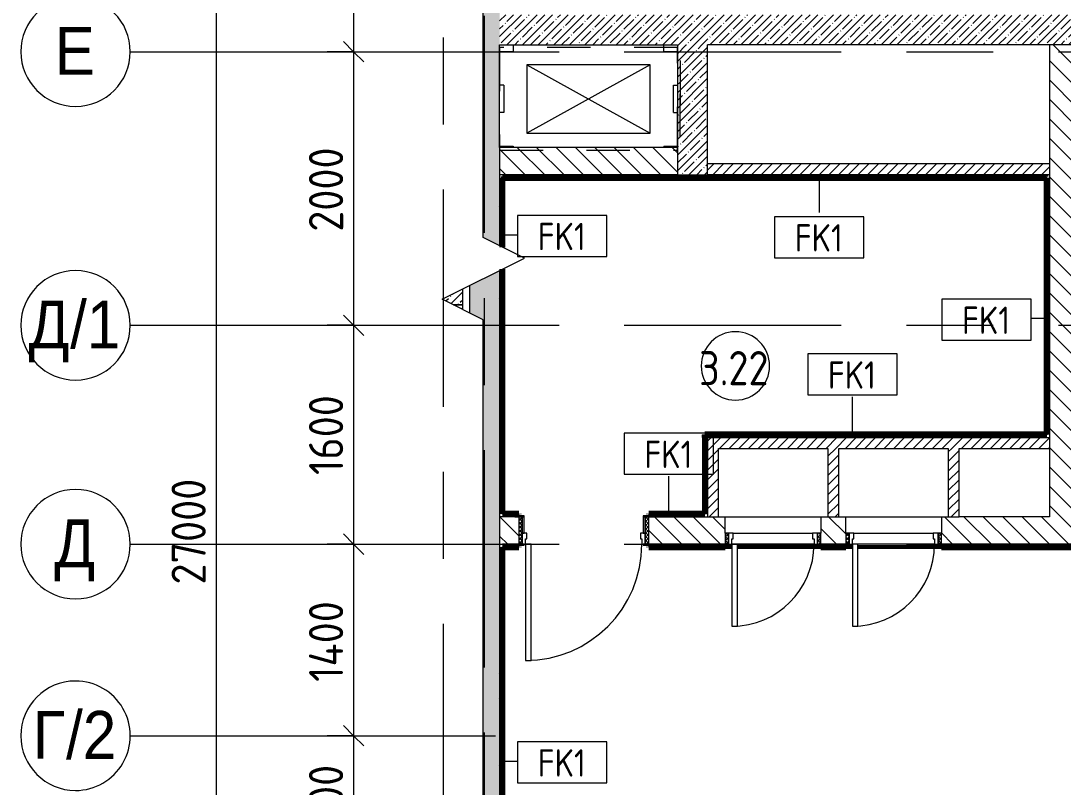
# Model space of a CAD drawing. Header units: millimetres. Extents: x 81469 to 279813, y -8553 to 29000.
# Drawn here: x 81469 to 89090, y 11624 to 17226 of the extents above; entities that cross this region are included whole.
import ezdxf

# ---------------------------------------------------------------- set-up
doc = ezdxf.new("R2010")
doc.units = ezdxf.units.MM
for name, pattern in [('Осевая', [3175, 635, -476.25, 1587.5, -476.25]), ('Снесенные', [714.375, 476.25, -238.125]), ('Штрих', [635, 317.5, -317.5]), ('Штрих короткий', [300, 150, -150])]:
    doc.linetypes.add(name, pattern=pattern)
for name, color, linetype, lineweight in [('A-ANNO-DIMS', 7, 'Continuous', 9), ('A-ANNO-DIMS-100', 7, 'Continuous', 9), ('A-AREA-IDEN', 7, 'Continuous', 9), ('A-DETL-GENF', 7, 'Continuous', 9), ('A-DOOR', 7, 'Continuous', 9), ('A-DOOR-1', 7, 'Continuous', 13), ('A-DOOR-2', 7, 'Штрих короткий', 9), ('A-DOOR-FRAM', 7, 'Continuous', 13), ('A-DOOR-FRAM-1', 7, 'Continuous', 9), ('A-GENM', 7, 'Штрих', 9), ('A-WALL', 7, 'Continuous', 9), ('A-WALL-IDEN', 7, 'Continuous', 9), ('I-WALL', 7, 'Continuous', 9), ('M-EQPM', 7, 'Continuous', 9), ('M-EQPM-1', 7, 'Штрих', 9), ('M-EQPM-2', 7, 'Снесенные', 9), ('S-COLS', 7, 'Continuous', 9), ('Оси', 7, 'Continuous', 9), ('Оси-1', 7, 'Continuous', 20), ('Оси-2', 7, 'Осевая', 9)]:
    doc.layers.add(name, color=color, linetype=linetype, lineweight=lineweight)
for name, color, linetype, lineweight, true_color in [('A-WALL-2', 7, 'Continuous', 9, 0xff80c0), ('I-WALL-4', 7, 'Continuous', 9, 0xc0c0c0), ('I-WALL-8', 7, 'Continuous', 80, 0xff80c0), ('I-WALL-9', 7, 'Continuous', 53, 0xff80c0)]:
    doc.layers.add(name, color=color, linetype=linetype, lineweight=lineweight, true_color=true_color)
doc.styles.add('Arial', font='arial.ttf', dxfattribs={"width": 0.9, "height": 350})
doc.styles.add('GOST Common', font='GOST_Common.ttf', dxfattribs={"width": 0.9, "height": 250})
doc.styles.add('GOST Common_1', font='GOST_Common.ttf', dxfattribs={"width": 0.9, "height": 200})
doc.styles.add('ISOCPEUR', font='isocpeur.ttf', dxfattribs={"width": 0.9, "height": 250})
doc.dimstyles.new('ISO-2_5_0_9К_БОЛЬШОЙ', dxfattribs={"dimscale": 304.8, "dimtxt": 248.995294, "dimasz": 0.492126, "dimexe": 0.393701, "dimexo": 0.984252, "dimgap": 0, "dimtad": 1, "dimdec": 0, "dimrnd": 10, "dimzin": 0, "dimdsep": 46, "dimtxsty": 'ISOCPEUR', "dimblk1": 'OBLIQUE', "dimblk2": 'OBLIQUE', "dimsah": 1, "dimcen": 0.09, "dimdle": 0.393701, "dimazin": 0, "dimtfac": 1, "dimtdec": 4, "dimtix": 1, "dimtmove": 0, "dimatfit": 3, "dimfxl": 1, "dimtvp": 1, "dimtolj": 1, "dimtzin": 0, "dimarcsym": 2})
pattern_1 = [(45, (0, 0), (-57.024626, 57.024626), []), (45, (57.025, 0), (-57.024626, 57.024626), [100.806, -20.161, 3.353, -16.808])]
pattern_2 = [(135, (0, 0), (-70.71068, -70.71068), [])]
pattern_3 = [(45, (0, 0), (-35.35534, 35.35534), [])]
pattern_4 = [(0, (0, 0), (121.92, 30.48), [10.058, -81.382, 10.058, -81.382, -487.68]), (0, (0, 0), (121.92, 30.48), [-182.88, 10.058, -172.822, 10.058, -81.382, -213.36]), (0, (0, 0), (121.92, 30.48), [-457.2, 10.058, -50.902, 10.058, -142.342]), (120, (45.72, 15.24), (-87.356454, 90.345817), [10.058, -81.382, 10.058, -81.382, -487.68]), (120, (45.72, 15.24), (-87.356454, 90.345817), [-182.88, 10.058, -172.822, 10.058, -81.382, -213.36]), (120, (45.72, 15.24), (-87.356454, 90.345817), [-457.2, 10.058, -50.902, 10.058, -142.342]), (240, (60.96, 76.2), (-34.563546, -120.825817), [10.058, -81.382, 10.058, -81.382, -487.68]), (240, (60.96, 76.2), (-34.563546, -120.825817), [-182.88, 10.058, -172.822, 10.058, -81.382, -213.36]), (240, (60.96, 76.2), (-34.563546, -120.825817), [-457.2, 10.058, -50.902, 10.058, -142.342])]

# ---------------------------------------------------------------- blocks, each defined once
blk = doc.blocks.new('110_Дверь_СКБ_1Ст_Внутренняя1 - Д-8 950x2100h_охрана-31784688-План отделки стен 3 этажа в осях 23-33')
at = {"layer": 'A-DOOR'}
h = blk.add_hatch(dxfattribs=at)
h.set_pattern_fill('FP_6', color=256, style=0, pattern_type=2)
h.set_pattern_definition([(135, (1826.41, 164.685), (-14.14214, -14.14214), []), (225, (1826.41, 164.685), (14.14214, -14.14214), [])])
h.paths.add_polyline_path([(487.5, 100), (462.5, 100), (462.5, -100), (487.5, -100), (487.5, 95.2)])
at = {"layer": 'A-DOOR-FRAM-1'}
h = blk.add_hatch(dxfattribs=at)
h.set_pattern_fill('FP_7', color=256, style=0, pattern_type=2)
h.set_pattern_definition([(45, (-296.384, 164.685), (-14.1421, 14.1421), []), (135, (-296.384, 164.685), (-14.1421, -14.1421), [])])
h.paths.add_polyline_path([(-437.5, 100), (-462.5, 100), (-462.5, -100), (-437.5, -100), (-437.5, 95.2)])
at = {"layer": 'A-DOOR'}
blk.add_arc((437.5, 100), 850, 90, 180, dxfattribs=at)
at = {"layer": 'A-DOOR-1'}
for p, q in [((437.5, 950), (397.5, 950)), ((397.5, 950), (397.5, 100)), ((437.5, 100), (437.5, 950)), ((397.5, 100), (437.5, 100))]:
    blk.add_line(p, q, dxfattribs=at)
at = {"layer": 'A-DOOR-FRAM'}
for p, q in [((-422.5, 108), (-492.5, 108)), ((-492.5, 108), (-492.5, 100)), ((-492.5, 100), (-422.5, 100)), ((-437.5, 100), (-462.5, 100)), ((-462.5, 100), (-462.5, -100)), ((-412.5, 100), (-437.5, 100)), ((-437.5, 100), (-437.5, 20)), ((-437.5, -100), (-437.5, 100)), ((-422.5, 100), (-437.5, 100)), ((-437.5, 100), (-437.5, 99)), ((-437.5, 99), (-422.5, 99)), ((-422.5, 100), (-422.5, 108)), ((-422.5, 99), (-422.5, 100)), ((-412.5, 60), (-412.5, 100)), ((437.5, 100), (437.5, 60)), ((462.5, 100), (437.5, 100)), ((517.5, 108), (447.5, 108)), ((447.5, 108), (447.5, 100)), ((462.5, 100), (447.5, 100)), ((447.5, 100), (447.5, 99)), ((447.5, 100), (517.5, 100)), ((447.5, 99), (462.5, 99)), ((462.5, 20), (462.5, 100)), ((487.5, 100), (462.5, 100)), ((462.5, 100), (462.5, -100)), ((462.5, 99), (462.5, 100)), ((487.5, -100), (487.5, 100)), ((517.5, 100), (517.5, 108)), ((-437.5, 20), (-402.5, 20)), ((-422.5, 20), (-437.5, 20)), ((-437.5, 20), (-437.5, -100)), ((-422.5, -100), (-422.5, 20)), ((-402.5, 60), (-412.5, 60)), ((-402.5, 20), (-402.5, 60)), ((437.5, 60), (427.5, 60)), ((427.5, 60), (427.5, 20)), ((427.5, 20), (462.5, 20)), ((462.5, 20), (447.5, 20)), ((447.5, 20), (447.5, -100)), ((462.5, -100), (462.5, 20)), ((-422.5, -100), (-492.5, -100)), ((-492.5, -100), (-492.5, -108)), ((-492.5, -108), (-422.5, -108)), ((-462.5, -100), (-437.5, -100)), ((-437.5, -100), (-422.5, -100)), ((-422.5, -108), (-422.5, -100)), ((447.5, -100), (462.5, -100)), ((517.5, -100), (447.5, -100)), ((447.5, -100), (447.5, -108)), ((447.5, -108), (517.5, -108)), ((462.5, -100), (487.5, -100)), ((517.5, -108), (517.5, -100))]:
    blk.add_line(p, q, dxfattribs=at)
blk = doc.blocks.new('DOR_Проход в стене_Прямоугольный - 1050x1150 EI30-23344994-План отделки стен 3 этажа в осях 23-33')
at = {"layer": 'A-DOOR-2'}
for p, q in [((525, 100), (-525, 100)), ((525, -100), (-525, -100))]:
    blk.add_line(p, q, dxfattribs=at)
blk = doc.blocks.new('160_Подъемник - 160_Подъемник-23521422-План отделки стен 3 этажа в осях 23-33')
at = {"layer": 'A-GENM'}
for p, q in [((-20, -95), (-20, -655)), ((-20, -655), (-20, -95))]:
    blk.add_line(p, q, dxfattribs=at)
at = {"layer": 'M-EQPM'}
for p, q in [((1100, -625), (200, -125)), ((200, -625), (1100, -125)), ((1100, -125), (200, -125)), ((200, -125), (200, -625)), ((1100, -125), (200, -125)), ((200, -125), (200, -625)), ((1100, -625), (1100, -125)), ((1100, -625), (1100, -125)), ((200, -625), (1100, -625)), ((200, -625), (1100, -625))]:
    blk.add_line(p, q, dxfattribs=at)
at = {"layer": 'M-EQPM-1'}
for p, q in [((1300, 0), (0, 0)), ((0, 0), (0, -750)), ((1300, -750), (1300, 0)), ((0, -750), (1300, -750))]:
    blk.add_line(p, q, dxfattribs=at)
blk = doc.blocks.new('110_Дверь_СКБ_1Ст - д-18 700x2100h_Технический шкаф ЭОМ и СС-23257539-План отделки стен 3 этажа в осях 23-33')
at = {"layer": 'A-DOOR'}
h = blk.add_hatch(dxfattribs=at)
h.set_pattern_fill('FP_20', color=256, style=0, pattern_type=2)
h.set_pattern_definition([(135, (1951.41, 164.685), (-14.14214, -14.14214), []), (225, (1951.41, 164.685), (14.14214, -14.14214), [])])
h.paths.add_polyline_path([(362.5, 100), (337.5, 100), (337.5, 20), (362.5, 20), (362.5, 95.2)])
at = {"layer": 'A-DOOR-FRAM-1'}
h = blk.add_hatch(dxfattribs=at)
h.set_pattern_fill('FP_21', color=256, style=0, pattern_type=2)
h.set_pattern_definition([(45, (-171.384, 164.685), (-14.1421, 14.1421), []), (135, (-171.384, 164.685), (-14.1421, -14.1421), [])])
h.paths.add_polyline_path([(-312.5, 100), (-337.5, 100), (-337.5, 20), (-312.5, 20), (-312.5, 95.2)])
at = {"layer": 'A-DOOR'}
blk.add_arc((312.5, 100), 600, 90, 180, dxfattribs=at)
at = {"layer": 'A-DOOR-1'}
for p, q in [((312.5, 700), (272.5, 700)), ((272.5, 700), (272.5, 100)), ((312.5, 100), (312.5, 700)), ((272.5, 100), (312.5, 100))]:
    blk.add_line(p, q, dxfattribs=at)
at = {"layer": 'A-DOOR-FRAM'}
for p, q in [((-312.5, 100), (-337.5, 100)), ((-337.5, 100), (-337.5, 20)), ((-287.5, 100), (-312.5, 100)), ((-312.5, 100), (-312.5, 20)), ((-312.5, 20), (-312.5, 100)), ((-287.5, 60), (-287.5, 100)), ((312.5, 100), (312.5, 60)), ((337.5, 100), (312.5, 100)), ((337.5, 20), (337.5, 100)), ((362.5, 100), (337.5, 100)), ((337.5, 100), (337.5, 20)), ((362.5, 20), (362.5, 100)), ((-337.5, 20), (-312.5, 20)), ((-312.5, 20), (-277.5, 20)), ((-277.5, 60), (-287.5, 60)), ((-277.5, 20), (-277.5, 60)), ((312.5, 60), (302.5, 60)), ((302.5, 60), (302.5, 20)), ((302.5, 20), (337.5, 20)), ((337.5, 20), (362.5, 20))]:
    blk.add_line(p, q, dxfattribs=at)
at = {"layer": 'A-DOOR-FRAM-1'}
for p, q in [((-287.5, 100), (272.5, 100)), ((302.5, 20), (-277.5, 20))]:
    blk.add_line(p, q, dxfattribs=at)
blk = doc.blocks.new('Закладная деталь приямка - 200_100-20924312-План отделки стен 3 этажа в осях 23-33')
at = {"layer": 'M-EQPM-2'}
for p, q in [((85000, 16755), (84970, 16755)), ((85000, 16755), (85000, 16555)), ((85000, 16555), (84970, 16555))]:
    blk.add_line(p, q, dxfattribs=at)
blk = doc.blocks.new('Закладная деталь приямка - 150_100-20924311-План отделки стен 3 этажа в осях 23-33')
at = {"layer": 'M-EQPM-2'}
for p, q in [((86170, 17000), (86170, 17050)), ((86270, 17000), (86170, 17000))]:
    blk.add_line(p, q, dxfattribs=at)
blk = doc.blocks.new('Закладная деталь приямка - 150_100-V11-План отделки стен 3 этажа в осях 23-33')
at = {"layer": 'M-EQPM-2'}
for p, q in [((85070, 17000), (84970, 17000)), ((85070, 17050), (85070, 17000))]:
    blk.add_line(p, q, dxfattribs=at)
blk = doc.blocks.new('Закладная деталь приямка - 150_100-V12-План отделки стен 3 этажа в осях 23-33')
at = {"layer": 'M-EQPM-2'}
for p, q in [((84970, 16310), (85070, 16310)), ((85070, 16310), (85070, 16300))]:
    blk.add_line(p, q, dxfattribs=at)
blk = doc.blocks.new('Закладная деталь приямка - 150_100-V13-План отделки стен 3 этажа в осях 23-33')
at = {"layer": 'M-EQPM-2'}
for q in [(86270, 16310), (86170, 16300)]:
    blk.add_line((86170, 16310), q, dxfattribs=at)
blk = doc.blocks.new('DET_L_Линия разрыва - М100-30654842-План отделки стен 3 этажа в осях 23-33')
at = {"layer": 'A-DETL-GENF'}
for p, q in [((11889.9, 300), (11739.9, 0)), ((12189.9, -300), (11889.9, 300)), ((11739.9, 0), (0, 0)), ((12339.9, 0), (12189.9, -300)), ((24079.7, 0), (12339.9, 0))]:
    blk.add_line(p, q, dxfattribs=at)
blk = doc.blocks.new('Ось сетки - D8-29747960-План отделки стен 3 этажа в осях 23-33')
at = {"layer": 'Оси-1'}
for start, end in [(360, 180), (180, 360)]:
    blk.add_arc((0, 0), 4, start, end, dxfattribs=at)
blk = doc.blocks.new('Марка_Помещения - Номер-25198446-План отделки стен 3 этажа в осях 23-33')
at = {"layer": 'A-AREA-IDEN'}
for start, end in [(360, 180), (180, 360)]:
    blk.add_arc((0, 0), 2.5, start, end, dxfattribs=at)
blk = doc.blocks.new('М_стена_0001 - Типоразмер_без рамки-25382661-План отделки стен 3 этажа в осях 23-33')
at = {"layer": 'A-WALL-IDEN'}
for p, q in [((3.258, 1.523), (-3.273, 1.523)), ((-3.273, 1.523), (-3.273, -1.477)), ((3.258, -1.477), (3.258, 1.523)), ((-3.273, -1.477), (3.258, -1.477))]:
    blk.add_line(p, q, dxfattribs=at)
blk = doc.blocks.new('DIMBLOCK4-План отделки стен 3 этажа в осях 23-33')
at = {"layer": 'A-ANNO-DIMS-100', "lineweight": 20}
for p, q in [((83902.6, 18150), (83827.6, 18225)), ((83902.6, 18150), (83977.6, 18075)), ((83902.6, 17000), (83827.6, 17075)), ((83902.6, 17000), (83977.6, 16925))]:
    blk.add_line(p, q, dxfattribs=at)
at = {"layer": 'A-ANNO-DIMS-100'}
for p, q in [((83708.7, 18150), (84022.6, 18150)), ((83902.6, 18150), (83708.7, 18150)), ((83902.6, 18150), (83902.6, 17000)), ((83708.7, 17000), (84022.6, 17000)), ((83902.6, 17000), (83708.7, 17000))]:
    blk.add_line(p, q, dxfattribs=at)
at = {"layer": 'A-ANNO-DIMS-100', "color": 0, "insert": (83576, 17302.1), "char_height": 250, "width": 655.049, "attachment_point": 1, "rotation": 90, "line_spacing_factor": 1.149209, "style": 'ISOCPEUR'}
blk.add_mtext('1150', dxfattribs=at)
blk = doc.blocks.new('_Oblique')
at = {"color": 0, "linetype": 'ByBlock', "lineweight": -2}
blk.add_line((-0.5, -0.5), (0.5, 0.5), dxfattribs=at)
blk = doc.blocks.new('DIMBLOCK5-План отделки стен 3 этажа в осях 23-33')
at = {"layer": 'A-ANNO-DIMS-100', "lineweight": 20}
for p, q in [((83902.6, 17000), (83827.6, 17075)), ((83902.6, 17000), (83977.6, 16925)), ((83902.6, 15000), (83827.6, 15075)), ((83902.6, 15000), (83977.6, 14925))]:
    blk.add_line(p, q, dxfattribs=at)
at = {"layer": 'A-ANNO-DIMS-100'}
for p, q in [((83708.7, 17000), (84022.6, 17000)), ((83902.6, 17000), (83708.7, 17000)), ((83902.6, 17000), (83902.6, 15000)), ((83708.7, 15000), (84022.6, 15000)), ((83902.6, 15000), (83708.7, 15000))]:
    blk.add_line(p, q, dxfattribs=at)
at = {"layer": 'A-ANNO-DIMS-100', "color": 0, "insert": (83576, 15684), "char_height": 250, "width": 758.478, "attachment_point": 1, "rotation": 90, "line_spacing_factor": 1.149209, "style": 'ISOCPEUR'}
blk.add_mtext('2000', dxfattribs=at)
blk = doc.blocks.new('DIMBLOCK6-План отделки стен 3 этажа в осях 23-33')
at = {"layer": 'A-ANNO-DIMS-100', "lineweight": 20}
for p, q in [((83902.6, 15000), (83827.6, 15075)), ((83902.6, 15000), (83977.6, 14925)), ((83902.6, 13400), (83827.6, 13475)), ((83902.6, 13400), (83977.6, 13325))]:
    blk.add_line(p, q, dxfattribs=at)
at = {"layer": 'A-ANNO-DIMS-100'}
for p, q in [((83708.7, 15000), (84022.6, 15000)), ((83902.6, 15000), (83708.7, 15000)), ((83902.6, 15000), (83902.6, 13400)), ((83708.7, 13400), (84022.6, 13400)), ((83902.6, 13400), (83708.7, 13400))]:
    blk.add_line(p, q, dxfattribs=at)
at = {"layer": 'A-ANNO-DIMS-100', "color": 0, "insert": (83576, 13905.5), "char_height": 250, "width": 706.764, "attachment_point": 1, "rotation": 90, "line_spacing_factor": 1.149209, "style": 'ISOCPEUR'}
blk.add_mtext('1600', dxfattribs=at)
blk = doc.blocks.new('DIMBLOCK7-План отделки стен 3 этажа в осях 23-33')
at = {"layer": 'A-ANNO-DIMS-100', "lineweight": 20}
for p, q in [((83902.6, 13400), (83827.6, 13475)), ((83902.6, 13400), (83977.6, 13325)), ((83902.6, 12000), (83827.6, 12075)), ((83902.6, 12000), (83977.6, 11925))]:
    blk.add_line(p, q, dxfattribs=at)
at = {"layer": 'A-ANNO-DIMS-100'}
for p, q in [((83708.7, 13400), (84022.6, 13400)), ((83902.6, 13400), (83708.7, 13400)), ((83902.6, 13400), (83902.6, 12000)), ((83708.7, 12000), (84022.6, 12000)), ((83902.6, 12000), (83708.7, 12000))]:
    blk.add_line(p, q, dxfattribs=at)
at = {"layer": 'A-ANNO-DIMS-100', "color": 0, "insert": (83576, 12393.5), "char_height": 250, "width": 735.494, "attachment_point": 1, "rotation": 90, "line_spacing_factor": 1.149209, "style": 'ISOCPEUR'}
blk.add_mtext('1400', dxfattribs=at)
blk = doc.blocks.new('DIMBLOCK8-План отделки стен 3 этажа в осях 23-33')
at = {"layer": 'A-ANNO-DIMS-100', "lineweight": 20}
for p, q in [((83902.6, 12000), (83827.6, 12075)), ((83902.6, 12000), (83977.6, 11925)), ((83902.6, 11100), (83827.6, 11175)), ((83902.6, 11100), (83977.6, 11025))]:
    blk.add_line(p, q, dxfattribs=at)
at = {"layer": 'A-ANNO-DIMS-100'}
for p, q in [((83708.7, 12000), (84022.6, 12000)), ((83902.6, 12000), (83708.7, 12000)), ((83902.6, 12000), (83902.6, 11100)), ((83708.7, 11100), (84022.6, 11100)), ((83902.6, 11100), (83708.7, 11100))]:
    blk.add_line(p, q, dxfattribs=at)
at = {"layer": 'A-ANNO-DIMS-100', "color": 0, "insert": (83576, 11313), "char_height": 250, "width": 568.858, "attachment_point": 1, "rotation": 90, "line_spacing_factor": 1.149209, "style": 'ISOCPEUR'}
blk.add_mtext('900', dxfattribs=at)
blk = doc.blocks.new('DIMBLOCK13-План отделки стен 3 этажа в осях 23-33')
at = {"layer": 'A-ANNO-DIMS-100', "lineweight": 20}
for p, q in [((82897.7, 27000), (82822.7, 27075)), ((82897.7, 27000), (82972.7, 26925)), ((82897.7, 0), (82822.7, 75)), ((82897.7, 0), (82972.7, -75))]:
    blk.add_line(p, q, dxfattribs=at)
at = {"layer": 'A-ANNO-DIMS-100'}
for p, q in [((82897.7, 27120), (82897.7, -120)), ((82703.7, 27000), (83017.7, 27000)), ((82897.7, 27000), (82703.7, 27000)), ((82703.7, 0), (83017.7, 0)), ((82897.7, 0), (82703.7, 0))]:
    blk.add_line(p, q, dxfattribs=at)
at = {"layer": 'A-ANNO-DIMS-100', "color": 0, "insert": (82571.1, 13105), "char_height": 250, "width": 948.097, "attachment_point": 1, "rotation": 90, "line_spacing_factor": 1.149209, "style": 'ISOCPEUR'}
blk.add_mtext('27000', dxfattribs=at)

msp = doc.modelspace()

# ---------------------------------------------------------------- hatches: boundary and pattern name
at = {"layer": 'I-WALL'}
h = msp.add_hatch(dxfattribs=at)
h.set_pattern_fill('FP_1', color=256, style=0, pattern_type=2)
h.set_pattern_definition(pattern_1)
h.paths.add_polyline_path([(84850.7, 10400), (84970, 10400), (84970, 15400.6), (84750, 15290.6), (84750, 15091.2), (84850.7, 15040.9), (84850.7, 11350)])
h.paths.add_polyline_path([(84970, 15581.2), (84970, 19100), (84850.7, 19100), (84850.7, 15640.9), (84889.7, 15621.4)])
h = msp.add_hatch(dxfattribs=at)
h.set_pattern_fill('FP_1', color=256, style=0, pattern_type=2)
h.set_pattern_definition(pattern_1)
h.paths.add_polyline_path([(86490, 17050), (86490, 17270), (84970, 17270), (84970, 17050), (86270, 17050)])
h = msp.add_hatch(dxfattribs=at)
h.set_pattern_fill('FP_1', color=256, style=0, pattern_type=2)
h.set_pattern_definition(pattern_1)
h.paths.add_polyline_path([(91040, 17050), (92810, 17050), (92810, 17270), (86490, 17270), (86490, 17050), (91020, 17050)])
h = msp.add_hatch(dxfattribs=at)
h.set_pattern_fill('FP_1', color=256, style=0, pattern_type=2)
h.set_pattern_definition(pattern_1)
h.paths.add_polyline_path([(86490, 16100), (86490, 17050), (86270, 17050), (86270, 16100)])
h = msp.add_hatch(dxfattribs=at)
h.set_pattern_fill('FP_4', color=256, style=0, pattern_type=2)
h.set_pattern_definition(pattern_2)
h.paths.add_polyline_path([(89190, 13600), (89190, 17050), (88990, 17050), (88990, 13600)])
h = msp.add_hatch(dxfattribs=at)
h.set_pattern_fill('FP_4', color=256, style=0, pattern_type=2)
h.set_pattern_definition(pattern_2)
h.paths.add_polyline_path([(84970, 16100), (86270, 16100), (86270, 16300), (84970, 16300)])
h = msp.add_hatch(dxfattribs=at)
h.set_pattern_fill('FP_5', color=256, style=0, pattern_type=2)
h.set_pattern_definition(pattern_3)
h.paths.add_polyline_path([(88990, 16100), (88990, 16180), (86490, 16180), (86490, 16100), (88970, 16100)])
h = msp.add_hatch(dxfattribs=at)
h.set_pattern_fill('FP_35', color=256, style=0, pattern_type=2)
h.set_pattern_definition(pattern_4)
h.paths.add_polyline_path([(84990, 13620), (84990, 15410.6), (84970, 15400.6), (84970, 13620)])
h.paths.add_polyline_path([(84990, 15571.2), (84990, 16100), (84970, 16100), (84970, 15581.2), (84985.9, 15573.3)])
h = msp.add_hatch(dxfattribs=at)
h.set_pattern_fill('FP_35', color=256, style=0, pattern_type=2)
h.set_pattern_definition(pattern_4)
h.paths.add_polyline_path([(88970, 16080), (88970, 16100), (84990, 16100), (84990, 16080), (88969, 16080)])
h = msp.add_hatch(dxfattribs=at)
h.set_pattern_fill('FP_35', color=256, style=0, pattern_type=2)
h.set_pattern_definition(pattern_4)
h.paths.add_polyline_path([(88990, 14180), (88990, 16100), (88970, 16100), (88970, 14180)])
h = msp.add_hatch(dxfattribs=at)
h.set_pattern_fill('FP_1', color=256, style=0, pattern_type=2)
h.set_pattern_definition(pattern_1)
h.paths.add_polyline_path([(84700, 15116.2), (84700, 15150), (84632.5, 15150), (84699.3, 15116.6)])
h = msp.add_hatch(dxfattribs=at)
h.set_pattern_fill('FP_35', color=256, style=0, pattern_type=2)
h.set_pattern_definition(pattern_4)
h.paths.add_polyline_path([(86490, 14180), (88970, 14180), (88970, 14200), (86470, 14200), (86470, 14180)])
h = msp.add_hatch(dxfattribs=at)
h.set_pattern_fill('FP_35', color=256, style=0, pattern_type=2)
h.set_pattern_definition(pattern_4)
h.paths.add_polyline_path([(86490, 13600), (86490, 14180), (86470, 14180), (86470, 13600)])
h = msp.add_hatch(dxfattribs=at)
h.set_pattern_fill('FP_5', color=256, style=0, pattern_type=2)
h.set_pattern_definition(pattern_3)
h.paths.add_polyline_path([(87450, 14100), (88990, 14100), (88990, 14180), (86490, 14180), (86490, 14100), (87374.1, 14100)])
h = msp.add_hatch(dxfattribs=at)
h.set_pattern_fill('FP_5', color=256, style=0, pattern_type=2)
h.set_pattern_definition(pattern_3)
h.paths.add_polyline_path([(86490, 13600), (86570, 13600), (86570, 14100), (86490, 14100)])
h = msp.add_hatch(dxfattribs=at)
h.set_pattern_fill('FP_5', color=256, style=0, pattern_type=2)
h.set_pattern_definition(pattern_3)
h.paths.add_polyline_path([(87374.1, 13600), (87450, 13600), (87450, 14100), (87370, 14100), (87370, 13600)])
h = msp.add_hatch(dxfattribs=at)
h.set_pattern_fill('FP_5', color=256, style=0, pattern_type=2)
h.set_pattern_definition(pattern_3)
h.paths.add_polyline_path([(88250, 13600), (88330, 13600), (88330, 14100), (88250, 14100)])
h = msp.add_hatch(dxfattribs=at)
h.set_pattern_fill('FP_35', color=256, style=0, pattern_type=2)
h.set_pattern_definition(pattern_4)
h.paths.add_polyline_path([(86470, 13600), (86469, 13620), (86060, 13620), (86060, 13608), (86090, 13608), (86090, 13600)])
h.paths.add_polyline_path([(84970, 13600), (85080, 13600), (85080, 13608), (85110, 13608), (85110, 13620), (84970, 13620)])
h = msp.add_hatch(dxfattribs=at)
h.set_pattern_fill('FP_4', color=256, style=0, pattern_type=2)
h.set_pattern_definition(pattern_2)
h.paths.add_polyline_path([(85080, 13400), (85110, 13400), (85110, 13600), (84970, 13600), (84970, 13400), (84990, 13400)])
h.paths.add_polyline_path([(86090, 13400), (86618.4, 13400), (86618.4, 13600), (86060, 13600), (86060, 13400)])
h.paths.add_polyline_path([(87318.4, 13400), (87500, 13400), (87500, 13600), (87318.4, 13600), (87318.4, 13404.8)])
h.paths.add_polyline_path([(89420, 13400), (89450, 13400), (89450, 13600), (88200, 13600), (88200, 13400)])
h = msp.add_hatch(dxfattribs=at)
h.set_pattern_fill('FP_35', color=256, style=0, pattern_type=2)
h.set_pattern_definition(pattern_4)
h.paths.add_polyline_path([(84970, 10620), (84990, 10620), (84990, 13400), (84970, 13400), (84970, 11350)])
h = msp.add_hatch(dxfattribs=at)
h.set_pattern_fill('FP_35', color=256, style=0, pattern_type=2)
h.set_pattern_definition(pattern_4)
h.paths.add_polyline_path([(97520, 13380), (97800, 13380), (97800, 13400), (97520, 13400)])
h.paths.add_polyline_path([(88200, 13380), (89450, 13380), (89450, 13392), (89420, 13392), (89420, 13400), (88200, 13400)])
h.paths.add_polyline_path([(85110, 13380), (85110, 13392), (85080, 13392), (85080, 13400), (84990, 13400), (84991, 13380), (85080, 13380)])
h.paths.add_polyline_path([(96650, 13380), (96820, 13380), (96820, 13400), (96650, 13400), (96650, 13392), (96595, 13392), (96595, 13380)])
h.paths.add_polyline_path([(87500, 13380), (87500, 13400), (87318.4, 13400), (87318.4, 13380), (87374.1, 13380)])
h.paths.add_polyline_path([(86090, 13380), (86618.4, 13380), (86618.4, 13400), (86090, 13400), (86090, 13392), (86060, 13392), (86060, 13380)])
h.paths.add_polyline_path([(94455, 13380), (95195, 13380), (95195, 13392), (95140, 13392), (95140, 13400), (94510, 13400), (94510, 13392), (94455, 13392)])
h.paths.add_polyline_path([(90400, 13380), (91300, 13380), (91300, 13392), (91270, 13392), (91270, 13400), (90430, 13399.3), (90430, 13392), (90400, 13392)])
h.paths.add_polyline_path([(92280, 13380), (93055, 13380), (93055, 13392), (93000, 13392), (93000, 13400), (92280, 13399.3), (92280, 13392), (92250, 13392), (92250, 13380)])
at = {"layer": 'S-COLS'}
h = msp.add_hatch(dxfattribs=at)
h.set_pattern_fill('FP_1', color=256, style=0, pattern_type=2)
h.set_pattern_definition(pattern_1)
h.paths.add_polyline_path([(84632.5, 15150), (84700, 15150), (84700, 15265.6), (84550.7, 15190.9)])

# ---------------------------------------------------------------- linework, layer by layer
at = {"layer": 'A-WALL'}
for p, q in [((84970, 16300), (84970, 15581.2)), ((86490, 16100), (86490, 16180)), ((88990, 16180), (88990, 14100)), ((86270, 16100), (84970, 16100)), ((84990, 16079), (84990, 16080)), ((88990, 16100), (86490, 16100)), ((88969, 16080), (88970, 16080)), ((84970, 15400.6), (84970, 13400)), ((84990, 13620), (84990, 15410.6)), ((86470, 14180), (86470, 13620)), ((86490, 14180), (88990, 14180)), ((88970, 14201), (88970, 14200)), ((85080, 13600), (84970, 13600)), ((84991, 13620), (84990, 13620)), ((86090, 13600), (86570, 13600)), ((86470, 13620), (86469, 13620)), ((87370, 13600), (87450, 13600)), ((88250, 13600), (88330, 13600)), ((84970, 13400), (85080, 13400)), ((85080, 13400), (84990, 13400)), ((84990, 10620), (84990, 13380))]:
    msp.add_line(p, q, dxfattribs=at)
at = {"layer": 'A-WALL-2'}
for p, q in [((88969, 16080), (84990, 16080)), ((88970, 14201), (88970, 16080)), ((84990, 16079), (84990, 15571.2)), ((84991, 13620), (85110, 13620)), ((86060, 13620), (86469, 13620)), ((84991, 13380), (84990, 13380))]:
    msp.add_line(p, q, dxfattribs=at)
at = {"layer": 'A-WALL-IDEN'}
for p, q in [((87307.3, 16079.5), (87307.3, 15823.7)), ((84990.5, 15661.7), (85101.4, 15661.7)), ((88969.5, 15049.4), (88857, 15049.4)), ((87549.2, 14200.5), (87549.2, 14477.2)), ((86207.7, 13620.5), (86207.7, 13897.2)), ((84990.5, 11813.3), (85101.4, 11813.3))]:
    msp.add_line(p, q, dxfattribs=at)
at = {"layer": 'I-WALL-4'}
for p, q in [((84970, 17050), (86270, 17050)), ((84970, 16300), (84970, 17050)), ((86270, 17050), (86270, 16100)), ((86490, 16180), (86490, 17050)), ((90940, 17050), (86490, 17050)), ((88990, 17050), (88990, 16180)), ((86270, 16300), (84970, 16300)), ((88990, 16180), (86490, 16180)), ((86270, 16100), (86490, 16100)), ((84750, 15290.6), (84750, 15091.2)), ((84700, 15150), (84632.5, 15150)), ((84700, 15116.2), (84700, 15150)), ((86490, 14180), (86490, 13600)), ((86570, 14100), (87370, 14100)), ((86570, 13600), (86570, 14100)), ((87370, 14100), (87370, 13600)), ((87450, 14100), (88250, 14100)), ((87450, 13600), (87450, 14100)), ((88250, 14100), (88250, 13600)), ((88330, 14100), (88990, 14100)), ((88330, 13600), (88330, 14100)), ((88990, 14100), (88990, 13600)), ((85110, 13608), (85110, 13620)), ((86060, 13620), (86060, 13608)), ((86570, 13600), (87370, 13600)), ((86618.4, 13480), (86618.4, 13600)), ((87318.4, 13600), (87318.4, 13480)), ((87450, 13600), (88250, 13600)), ((87500, 13480), (87500, 13600)), ((88200, 13600), (88200, 13480)), ((88990, 13600), (88330, 13600)), ((84970, 13400), (84970, 10400)), ((85110, 13380), (85110, 13392)), ((86060, 13392), (86060, 13380)), ((86090, 13400), (86618.4, 13400)), ((86618.4, 13400), (86090, 13400)), ((86618.4, 13380), (86618.4, 13400)), ((86618.4, 13380), (86618.4, 13380)), ((86708.4, 13380), (86708.4, 13380)), ((87318.4, 13400), (87500, 13400)), ((87500, 13400), (87318.4, 13400)), ((87318.4, 13400), (87318.4, 13380)), ((87500, 13380), (87500, 13400)), ((88200, 13400), (89420, 13400)), ((89420, 13400), (88200, 13400)), ((88200, 13400), (88200, 13380))]:
    msp.add_line(p, q, dxfattribs=at)
at = {"layer": 'I-WALL-8'}
for p, q in [((84991, 16079), (88969, 16079)), ((84991, 15570.7), (84991, 16079)), ((88969, 16079), (88969, 14201)), ((84991, 13621), (84991, 15411.1)), ((86469, 14201), (86469, 13621)), ((88969, 14201), (86469, 14201)), ((86470, 14180), (86470, 14200)), ((86470, 14200), (88970, 14200)), ((85110, 13621), (84991, 13621)), ((85110, 13620), (85110, 13621)), ((86469, 13621), (86060, 13621)), ((86060, 13621), (86060, 13620)), ((85110, 13380), (84991, 13380)), ((84991, 10620), (84991, 13379)), ((84991, 13379), (85110, 13379)), ((85110, 13379), (85110, 13380)), ((86618.4, 13380), (86060, 13380)), ((86060, 13380), (86060, 13379)), ((86060, 13379), (86618.4, 13379)), ((86618.4, 13379), (86618.4, 13380)), ((87500, 13380), (87318.4, 13380)), ((87318.4, 13380), (87318.4, 13379)), ((87318.4, 13379), (87500, 13379)), ((87500, 13379), (87500, 13380)), ((89450, 13380), (88200, 13380)), ((88200, 13380), (88200, 13379)), ((88200, 13379), (89450, 13379))]:
    msp.add_line(p, q, dxfattribs=at)
at = {"layer": 'I-WALL-9'}
for p, q in [((86618.4, 13380), (86668.4, 13380)), ((86668.4, 13379), (86618.4, 13379)), ((86708.4, 13380), (87318.4, 13380)), ((87318.4, 13379), (86708.4, 13379)), ((87500, 13380), (87550, 13380)), ((87550, 13379), (87500, 13379)), ((87590, 13380), (88200, 13380)), ((88200, 13379), (87590, 13379))]:
    msp.add_line(p, q, dxfattribs=at)
at = {"layer": 'S-COLS'}
for p, q in [((84700, 15150), (84700, 15265.6)), ((84632.5, 15150), (84700, 15150))]:
    msp.add_line(p, q, dxfattribs=at)
at = {"layer": 'Оси'}
for p, q in [((82269.4, 17000), (84769.4, 17000)), ((82269.4, 15000), (84769.4, 15000)), ((82269.4, 13400), (84769.4, 13400)), ((82269.4, 12000), (83579.2, 12000)), ((83630, 12000), (84939.7, 12000))]:
    msp.add_line(p, q, dxfattribs=at)
at = {"layer": 'Оси-2'}
for p, q in [((84560, 593.7), (84560, 19415.1)), ((84860, 1863.7), (84860, 19415.1)), ((84769.4, 17000), (122510, 17000)), ((84769.4, 15000), (121910, 15000)), ((84769.4, 13400), (121910, 13400)), ((83579.2, 12000), (83630, 12000))]:
    msp.add_line(p, q, dxfattribs=at)

# ---------------------------------------------------------------- block references
at = {"layer": 'A-AREA-IDEN', "xscale": 99.99999999999993, "yscale": 99.99999999999993, "zscale": 99.99999999999993}
msp.add_blockref('Марка_Помещения - Номер-25198446-План отделки стен 3 этажа в осях 23-33', (86694, 14703.3), dxfattribs=at)
at = {"layer": 'A-DETL-GENF', "rotation": 270.0000000000003}
msp.add_blockref('DET_L_Линия разрыва - М100-30654842-План отделки стен 3 этажа в осях 23-33', (84850.7, 27380.8), dxfattribs=at)
at = {"layer": 'A-DOOR'}
msp.add_blockref('DOR_Проход в стене_Прямоугольный - 1050x1150 EI30-23344994-План отделки стен 3 этажа в осях 23-33', (85620, 16200), dxfattribs=at)
at = {"layer": 'A-DOOR', "rotation": 180}
for name, p in [('110_Дверь_СКБ_1Ст_Внутренняя1 - Д-8 950x2100h_охрана-31784688-План отделки стен 3 этажа в осях 23-33', (85597.5, 13500)), ('110_Дверь_СКБ_1Ст - д-18 700x2100h_Технический шкаф ЭОМ и СС-23257539-План отделки стен 3 этажа в осях 23-33', (86980.9, 13500)), ('110_Дверь_СКБ_1Ст - д-18 700x2100h_Технический шкаф ЭОМ и СС-23257539-План отделки стен 3 этажа в осях 23-33', (87862.5, 13500))]:
    msp.add_blockref(name, p, dxfattribs=at)
at = {"layer": 'A-WALL-IDEN', "xscale": 99.99999999999993, "yscale": 99.99999999999993, "zscale": 99.99999999999993}
for p in [(85428.8, 15651.2), (87308, 15641.2), (88531.2, 15039), (87550, 14638.8), (86208.5, 14058.8), (85428.8, 11802.9)]:
    msp.add_blockref('М_стена_0001 - Типоразмер_без рамки-25382661-План отделки стен 3 этажа в осях 23-33', p, dxfattribs=at)
at = {"layer": 'M-EQPM'}
for name in ['Закладная деталь приямка - 150_100-V11-План отделки стен 3 этажа в осях 23-33', 'Закладная деталь приямка - 150_100-20924311-План отделки стен 3 этажа в осях 23-33', 'Закладная деталь приямка - 200_100-20924312-План отделки стен 3 этажа в осях 23-33', 'Закладная деталь приямка - 150_100-V12-План отделки стен 3 этажа в осях 23-33', 'Закладная деталь приямка - 150_100-V13-План отделки стен 3 этажа в осях 23-33']:
    msp.add_blockref(name, (0, 0), dxfattribs=at)
at = {"layer": 'M-EQPM', "rotation": 180}
for name, p in [('160_Подъемник - 160_Подъемник-23521422-План отделки стен 3 этажа в осях 23-33', (86270, 16280)), ('Закладная деталь приямка - 200_100-20924312-План отделки стен 3 этажа в осях 23-33', (171240, 33310))]:
    msp.add_blockref(name, p, dxfattribs=at)
at = {"layer": 'Оси-1', "xscale": 99.99999999999993, "yscale": 99.99999999999993, "zscale": 99.99999999999993}
for p, rotation in [((81869.4, 17000), 269.9999999999994), ((81869.4, 15000), 269.9999999999994), ((81869.4, 13400), 269.9999999999994), ((81869.4, 12000), 269.9999999999995)]:
    msp.add_blockref('Ось сетки - D8-29747960-План отделки стен 3 этажа в осях 23-33', p, dxfattribs=dict(at, rotation=rotation))

# ---------------------------------------------------------------- texts
at = {"layer": 'A-AREA-IDEN', "insert": (86428.2, 14811.9), "char_height": 250, "width": 663.797, "attachment_point": 1, "style": 'GOST Common'}
msp.add_mtext('3.22', dxfattribs=at)
at = {"layer": 'A-WALL-IDEN', "char_height": 200, "width": 447.342, "attachment_point": 1, "style": 'GOST Common_1'}
for insert in [(85248.5, 15749.2), (87127.8, 15739.2), (88351, 15137), (87369.8, 14736.8), (86028.2, 14156.8), (85248.5, 11900.9)]:
    msp.add_mtext('FK1', dxfattribs=dict(at, insert=insert))
at = {"layer": 'Оси', "char_height": 350, "attachment_point": 1, "style": 'Arial'}
for s, insert, width in [('\\fArial|b0|i0|c204|p34|;\\W.9;Е', (81716.6, 17181), 360.759), ('\\fArial|b0|i0|c204|p34|;\\W.9;Д', (81526.2, 15181), 367.975), ('/1', (81829.8, 15181), 454.557), ('\\fArial|b0|i0|c204|p34|;\\W.9;Д', (81713.9, 13581), 367.975), ('/2', (81800, 12181), 454.557), ('\\fArial|b0|i0|c204|p34|;\\W.9;Г', (81555.9, 12181), 295.823)]:
    msp.add_mtext(s, dxfattribs=dict(at, insert=insert, width=width))

# ---------------------------------------------------------------- dimensions: what is measured, and where the dimension line sits
at = {"layer": 'A-ANNO-DIMS'}
for base, p1, p2, override, picture, middle in [((82897.7, 0), (83003.7, 27000), (83003.7, 0), {"dimpost": '<>', "dimfxl": 26999.999823}, 'DIMBLOCK13-План отделки стен 3 этажа в осях 23-33', (82772.7, 13500)), ((83902.6, 17000), (84008.7, 18150), (84008.7, 17000), {"dimpost": '<>', "dimfxl": 1150}, 'DIMBLOCK4-План отделки стен 3 этажа в осях 23-33', (83777.6, 17575)), ((83902.6, 15000), (84008.7, 17000), (84008.7, 15000), {"dimpost": '<>', "dimfxl": 2000.000075}, 'DIMBLOCK5-План отделки стен 3 этажа в осях 23-33', (83777.6, 16000)), ((83902.6, 13400), (84008.7, 15000), (84008.7, 13400), {"dimpost": '<>', "dimfxl": 1600}, 'DIMBLOCK6-План отделки стен 3 этажа в осях 23-33', (83777.6, 14200)), ((83902.6, 12000), (84008.7, 13400), (84008.7, 12000), {"dimpost": '<>', "dimfxl": 1399.999995}, 'DIMBLOCK7-План отделки стен 3 этажа в осях 23-33', (83777.6, 12700)), ((83902.6, 11100), (84008.7, 12000), (84008.7, 11100), {"dimpost": '<>', "dimfxl": 900}, 'DIMBLOCK8-План отделки стен 3 этажа в осях 23-33', (83777.6, 11550))]:
    dim = msp.add_linear_dim(base=base, p1=p1, p2=p2, angle=90, dimstyle='ISO-2_5_0_9К_БОЛЬШОЙ', override=override, dxfattribs=at)
    dim.commit()
    dim.dimension.update_dxf_attribs({"geometry": picture, "text_midpoint": middle})

doc.saveas('drawing.dxf')
